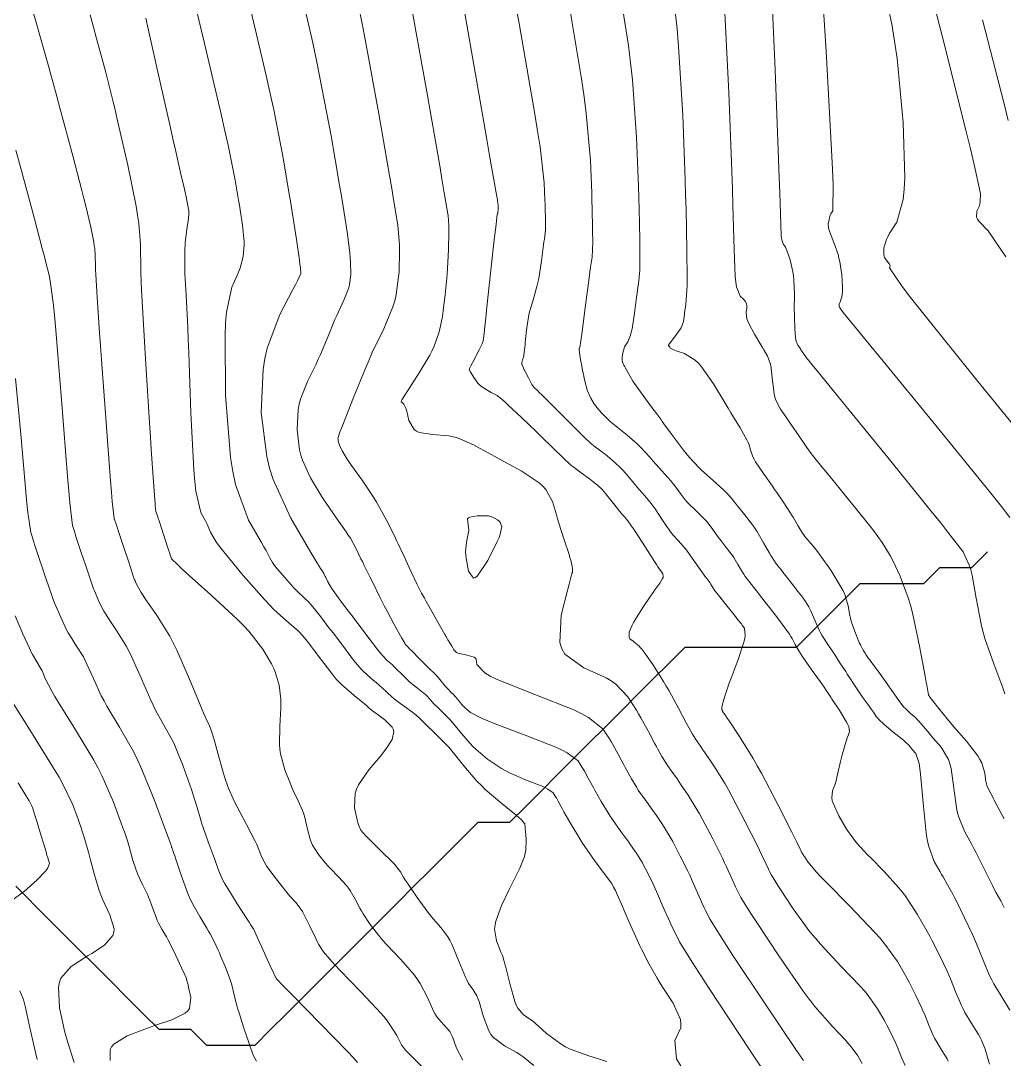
# Model space of a CAD drawing. Header units: millimetres. Extents: x 837475 to 838477, y 1189012 to 1191015.
# Drawn here: x 837930.3 to 837992, y 1189286.5 to 1189351.7 of the extents above; entities that cross this region are included whole.
import ezdxf

# ---------------------------------------------------------------- set-up
doc = ezdxf.new("R2010")
doc.units = ezdxf.units.MM
doc.header["$LTSCALE"] = 0.3
doc.layers.add('COTAS 10', color=7, linetype='Continuous', lineweight=9, true_color=0x6e3e2d)
doc.layers.add('COTAS INT', color=7, linetype='Continuous', lineweight=5, true_color=0x9fa19f)
doc.layers.add('DRENAJE', color=5, linetype='Continuous', lineweight=25)

msp = doc.modelspace()

# ---------------------------------------------------------------- linework, layer by layer
at = {"layer": 'COTAS 10'}
for points in [[(837992.365, 1189320.545), (837991.833, 1189321.228), (837991.173, 1189322.06), (837987.722, 1189326.311), (837984.22, 1189330.579), (837983.529, 1189331.422), (837982.959, 1189332.118), (837981.905, 1189333.404), (837981.702, 1189333.688), (837981.668, 1189333.751), (837981.645, 1189333.806), (837981.641, 1189333.952), (837981.703, 1189334.078), (837981.722, 1189334.122), (837981.741, 1189334.17), (837981.814, 1189334.375), (837981.859, 1189334.728), (837981.861, 1189334.869), (837981.859, 1189335.028), (837981.811, 1189335.762), (837981.686, 1189336.596), (837981.634, 1189336.82), (837981.576, 1189337.04), (837981.303, 1189337.809), (837981.056, 1189338.444), (837981.014, 1189338.58), (837980.983, 1189338.699), (837980.963, 1189338.984), (837981.009, 1189339.149), (837981.019, 1189339.192), (837981.028, 1189339.234), (837981.051, 1189339.373), (837981.091, 1189339.516), (837981.11, 1189339.559), (837981.133, 1189339.604), (837981.245, 1189339.78), (837981.262, 1189341.431), (837981.226, 1189342.406), (837981.171, 1189343.605), (837980.824, 1189349.806), (837980.442, 1189356.002)], [(837978.559, 1189283.345), (837976.047, 1189287.112), (837973.487, 1189290.985), (837972.968, 1189291.781), (837972.531, 1189292.457), (837971.637, 1189293.898), (837971.261, 1189294.634), (837971.151, 1189294.865), (837971.038, 1189295.109), (837970.607, 1189296.086), (837970.185, 1189297.054), (837970.079, 1189297.29), (837969.976, 1189297.514), (837969.641, 1189298.21), (837969.349, 1189298.766), (837969.274, 1189298.901), (837969.201, 1189299.029), (837968.957, 1189299.423), (837968.663, 1189299.847), (837968.558, 1189299.993), (837968.443, 1189300.153), (837967.945, 1189300.833), (837967.412, 1189301.586), (837967.275, 1189301.792), (837967.143, 1189301.996), (837966.708, 1189302.721), (837966.338, 1189303.382), (837966.248, 1189303.545), (837966.164, 1189303.7), (837965.902, 1189304.186), (837965.665, 1189304.613), (837965.597, 1189304.73), (837965.527, 1189304.847), (837965.262, 1189305.265), (837964.586, 1189305.764), (837964.256, 1189305.932), (837963.864, 1189306.113), (837961.934, 1189306.874), (837959.989, 1189307.607), (837959.588, 1189307.771), (837959.247, 1189307.917), (837958.509, 1189308.302), (837958.186, 1189308.575), (837958.107, 1189308.651), (837958.031, 1189308.728), (837957.793, 1189309.004), (837957.587, 1189309.261), (837957.531, 1189309.325), (837957.477, 1189309.385), (837957.285, 1189309.579), (837957.077, 1189309.789), (837957.012, 1189309.861), (837956.944, 1189309.939), (837956.67, 1189310.267), (837956.418, 1189310.572), (837956.314, 1189310.689), (837956.192, 1189310.806), (837956.006, 1189310.975), (837955.917, 1189311.061), (837955.811, 1189311.165), (837955.294, 1189311.685), (837954.784, 1189312.203), (837954.684, 1189312.306), (837954.601, 1189312.392), (837954.448, 1189312.553), (837954.415, 1189312.595), (837954.407, 1189312.606), (837954.4, 1189312.616), (837954.379, 1189312.648), (837954.267, 1189312.851), (837954.201, 1189312.969), (837954.121, 1189313.114), (837953.708, 1189313.86), (837953.27, 1189314.659), (837953.175, 1189314.838), (837953.09, 1189314.998), (837952.879, 1189315.42), (837952.689, 1189315.817), (837952.619, 1189315.961), (837952.541, 1189316.12), (837952.195, 1189316.818), (837951.82, 1189317.572), (837951.725, 1189317.767), (837951.632, 1189317.955), (837951.327, 1189318.582), (837950.968, 1189319.233), (837950.841, 1189319.436), (837950.704, 1189319.649), (837950.11, 1189320.5), (837949.45, 1189321.443), (837949.271, 1189321.715), (837949.094, 1189321.99), (837948.467, 1189323.02), (837947.962, 1189324.129), (837947.862, 1189324.454), (837947.779, 1189324.786), (837947.624, 1189326.051), (837947.698, 1189327.316), (837947.76, 1189327.649), (837947.84, 1189327.974), (837948.28, 1189329.083), (837948.818, 1189330.162), (837948.959, 1189330.468), (837949.098, 1189330.776), (837949.573, 1189331.915), (837950.002, 1189332.966), (837950.111, 1189333.22), (837950.216, 1189333.457), (837950.561, 1189334.179), (837950.821, 1189334.802), (837950.873, 1189334.977), (837950.917, 1189335.153), (837951, 1189335.798), (837950.983, 1189336.58), (837950.963, 1189336.843), (837950.936, 1189337.126), (837950.784, 1189338.315), (837950.508, 1189340.064), (837950.403, 1189340.701), (837950.285, 1189341.403), (837949.756, 1189344.488), (837949.063, 1189348.16), (837948.842, 1189349.232), (837948.608, 1189350.329), (837947.659, 1189354.488)], [(837930.808, 1189353.18), (837932.036, 1189348.805), (837932.147, 1189348.406), (837932.458, 1189347.285), (837932.743, 1189346.251), (837933.553, 1189343.239), (837934.114, 1189341.063), (837934.242, 1189340.556), (837934.357, 1189340.091), (837934.673, 1189338.753), (837934.862, 1189337.828), (837934.897, 1189337.622), (837934.924, 1189337.438), (837934.96, 1189336.956), (837934.969, 1189336.352), (837934.979, 1189336.091), (837934.994, 1189335.79), (837935.074, 1189334.367), (837935.223, 1189332.134), (837935.281, 1189331.322), (837935.345, 1189330.427), (837935.635, 1189326.497), (837935.918, 1189322.851), (837935.978, 1189322.135), (837936.03, 1189321.546), (837936.152, 1189320.478), (837936.286, 1189320.054), (837936.346, 1189319.871), (837936.415, 1189319.66), (837936.746, 1189318.66), (837937.079, 1189317.663), (837937.149, 1189317.454), (837937.209, 1189317.274), (837937.347, 1189316.863), (837937.429, 1189316.636), (837937.454, 1189316.572), (837937.48, 1189316.506), (837937.583, 1189316.261), (837937.835, 1189315.828), (837937.956, 1189315.644), (837938.099, 1189315.431), (837938.797, 1189314.429), (837939.629, 1189313.091), (837939.856, 1189312.666), (837940.081, 1189312.217), (837940.883, 1189310.4), (837941.536, 1189308.789), (837941.668, 1189308.47), (837941.778, 1189308.207), (837942.001, 1189307.715), (837942.085, 1189307.566), (837942.108, 1189307.518), (837942.131, 1189307.467), (837942.215, 1189307.261), (837942.336, 1189306.879), (837942.383, 1189306.717), (837942.436, 1189306.53), (837942.675, 1189305.655), (837942.94, 1189304.71), (837943.009, 1189304.479), (837943.077, 1189304.262), (837943.306, 1189303.592), (837943.613, 1189302.882), (837943.729, 1189302.641), (837943.859, 1189302.379), (837944.442, 1189301.272), (837944.991, 1189300.226), (837945.1, 1189300.004), (837945.19, 1189299.811), (837945.357, 1189299.356), (837945.53, 1189298.966), (837945.623, 1189298.814), (837945.735, 1189298.642), (837946.305, 1189297.862), (837946.921, 1189297.079), (837947.063, 1189296.906), (837947.193, 1189296.752), (837947.558, 1189296.353), (837947.864, 1189295.961), (837947.956, 1189295.811), (837948.052, 1189295.643), (837948.425, 1189294.89), (837948.796, 1189294.114), (837948.89, 1189293.933), (837948.98, 1189293.766), (837949.275, 1189293.285), (837949.797, 1189292.667), (837950.031, 1189292.414), (837950.302, 1189292.125), (837951.605, 1189290.786), (837952.899, 1189289.406), (837953.165, 1189289.091), (837953.391, 1189288.805), (837953.876, 1189288.016), (837954.182, 1189287.429), (837954.295, 1189287.27), (837954.42, 1189287.113), (837954.977, 1189286.559), (837955.514, 1189286.022)], [(837964.662, 1189352.962), (837965.474, 1189348.075), (837965.637, 1189346.942), (837965.773, 1189345.906), (837966.039, 1189342.962), (837966.115, 1189340.887), (837966.131, 1189340.399), (837966.144, 1189339.948), (837966.174, 1189338.634), (837966.178, 1189337.715), (837966.175, 1189337.515), (837966.17, 1189337.337), (837966.137, 1189336.888), (837966.049, 1189336.245), (837966.009, 1189335.945), (837965.962, 1189335.591), (837965.736, 1189333.874), (837965.516, 1189332.21), (837965.472, 1189331.89), (837965.435, 1189331.631), (837965.366, 1189331.206), (837965.348, 1189331.174), (837965.343, 1189331.163), (837965.339, 1189331.152), (837965.327, 1189331.102), (837965.354, 1189330.866), (837965.374, 1189330.737), (837965.401, 1189330.581), (837965.544, 1189329.785), (837965.732, 1189328.922), (837965.786, 1189328.723), (837965.842, 1189328.541), (837966.052, 1189328.03), (837966.292, 1189327.642), (837966.366, 1189327.539), (837966.444, 1189327.437), (837966.755, 1189327.081), (837967.038, 1189326.793), (837967.099, 1189326.733), (837967.152, 1189326.682), (837967.281, 1189326.569), (837967.49, 1189326.401), (837967.594, 1189326.315), (837967.718, 1189326.212), (837968.333, 1189325.698), (837968.966, 1189325.153), (837969.101, 1189325.031), (837969.219, 1189324.921), (837969.5, 1189324.628), (837969.758, 1189324.322), (837969.862, 1189324.204), (837969.98, 1189324.072), (837970.519, 1189323.474), (837971.078, 1189322.838), (837971.208, 1189322.68), (837971.326, 1189322.532), (837971.663, 1189322.064), (837971.975, 1189321.645), (837972.078, 1189321.527), (837972.188, 1189321.408), (837972.647, 1189320.97), (837973.12, 1189320.517), (837973.239, 1189320.388), (837973.353, 1189320.259), (837973.723, 1189319.779), (837974.057, 1189319.311), (837974.148, 1189319.188), (837974.239, 1189319.069), (837974.563, 1189318.663), (837974.87, 1189318.262), (837974.95, 1189318.146), (837975.028, 1189318.027), (837975.291, 1189317.58), (837975.573, 1189317.107), (837975.662, 1189316.973), (837975.756, 1189316.838), (837976.136, 1189316.336), (837976.523, 1189315.853), (837976.621, 1189315.729), (837976.716, 1189315.609), (837977.025, 1189315.214), (837977.358, 1189314.781), (837977.468, 1189314.638), (837977.585, 1189314.484), (837978.07, 1189313.845), (837978.521, 1189313.22), (837978.617, 1189313.077), (837978.7, 1189312.945), (837978.896, 1189312.575), (837979.118, 1189312.162), (837979.218, 1189312.003), (837979.335, 1189311.825), (837979.895, 1189311.024), (837980.45, 1189310.252), (837980.563, 1189310.092), (837980.66, 1189309.957), (837980.861, 1189309.663), (837981.041, 1189309.387), (837981.123, 1189309.262), (837981.219, 1189309.115), (837981.682, 1189308.413), (837982.114, 1189307.702), (837982.19, 1189307.551), (837982.247, 1189307.42), (837982.297, 1189307.111), (837982.203, 1189306.855), (837982.17, 1189306.757), (837982.134, 1189306.647), (837981.976, 1189306.152), (837981.809, 1189305.567), (837981.766, 1189305.4), (837981.726, 1189305.231), (837981.591, 1189304.606), (837981.46, 1189304.028), (837981.421, 1189303.89), (837981.38, 1189303.761), (837981.223, 1189303.375), (837981.184, 1189302.939), (837981.219, 1189302.779), (837981.273, 1189302.603), (837981.63, 1189301.823), (837982.094, 1189301.021), (837982.215, 1189300.83), (837982.333, 1189300.653), (837982.734, 1189300.124), (837983.231, 1189299.58), (837983.41, 1189299.393), (837983.606, 1189299.19), (837984.464, 1189298.324), (837985.376, 1189297.324), (837985.607, 1189297.036), (837985.828, 1189296.743), (837986.549, 1189295.645), (837987.169, 1189294.551), (837987.328, 1189294.261), (837987.48, 1189293.976), (837987.982, 1189292.994), (837988.416, 1189292.069), (837988.526, 1189291.821), (837988.632, 1189291.575), (837988.977, 1189290.715), (837989.324, 1189289.904), (837989.43, 1189289.689), (837989.541, 1189289.479), (837989.981, 1189288.753), (837990.394, 1189288.084), (837990.488, 1189287.909), (837990.574, 1189287.739), (837990.813, 1189287.16), (837991.073, 1189286.223)], [(837929.818, 1189296.581), (837930.357, 1189296.964), (837930.516, 1189297.09), (837930.679, 1189297.225), (837931.305, 1189297.788), (837931.821, 1189298.324), (837931.915, 1189298.441), (837931.988, 1189298.546), (837932.078, 1189298.814), (837931.975, 1189299.181), (837931.926, 1189299.348), (837931.869, 1189299.544), (837931.59, 1189300.488), (837931.297, 1189301.457), (837931.231, 1189301.668), (837931.172, 1189301.855), (837931.013, 1189302.326), (837930.805, 1189302.755), (837930.715, 1189302.916), (837930.611, 1189303.095), (837930.118, 1189303.892)], [(837931.321, 1189286.528), (837931.228, 1189286.867), (837931.138, 1189287.22), (837930.833, 1189288.613), (837930.564, 1189289.856), (837930.496, 1189290.115), (837930.432, 1189290.336), (837930.223, 1189290.829)]]:
    msp.add_lwpolyline(points, dxfattribs=at)
at = {"layer": 'COTAS INT'}
for points in [[(837960.608, 1189356.884), (837961.566, 1189351.541), (837962.53, 1189345.977), (837962.718, 1189344.812), (837962.872, 1189343.809), (837963.143, 1189341.541), (837963.182, 1189340.462), (837963.19, 1189340.208), (837963.197, 1189339.973), (837963.213, 1189339.289), (837963.215, 1189338.811), (837963.213, 1189338.707), (837963.211, 1189338.614), (837963.194, 1189338.381), (837963.144, 1189338.02), (837963.121, 1189337.848), (837963.094, 1189337.644), (837962.963, 1189336.645), (837962.79, 1189335.548), (837962.737, 1189335.283), (837962.681, 1189335.034), (837962.459, 1189334.274), (837962.249, 1189333.573), (837962.2, 1189333.362), (837962.156, 1189333.144), (837962.03, 1189332.294), (837961.948, 1189331.534), (837961.932, 1189331.373), (837961.917, 1189331.232), (837961.887, 1189330.901), (837961.863, 1189330.712), (837961.852, 1189330.661), (837961.84, 1189330.61), (837961.78, 1189330.432), (837961.738, 1189330.261), (837961.736, 1189330.215), (837961.739, 1189330.169), (837961.785, 1189330.011), (837961.886, 1189329.808), (837961.923, 1189329.735), (837961.964, 1189329.654), (837962.146, 1189329.3), (837962.327, 1189328.963), (837962.368, 1189328.893), (837962.405, 1189328.833), (837962.503, 1189328.699), (837962.727, 1189328.481), (837962.843, 1189328.367), (837962.982, 1189328.231), (837963.679, 1189327.546), (837964.452, 1189326.782), (837964.639, 1189326.596), (837964.814, 1189326.42), (837965.349, 1189325.875), (837965.784, 1189325.445), (837965.896, 1189325.343), (837966.005, 1189325.247), (837966.365, 1189324.96), (837966.73, 1189324.687), (837966.841, 1189324.6), (837966.956, 1189324.509), (837967.407, 1189324.138), (837967.865, 1189323.722), (837967.985, 1189323.603), (837968.101, 1189323.481), (837968.494, 1189323.025), (837968.866, 1189322.568), (837968.97, 1189322.445), (837969.073, 1189322.323), (837969.449, 1189321.899), (837969.85, 1189321.415), (837969.969, 1189321.255), (837970.093, 1189321.085), (837970.568, 1189320.378), (837971.021, 1189319.707), (837971.13, 1189319.559), (837971.231, 1189319.428), (837971.54, 1189319.09), (837971.858, 1189318.75), (837971.966, 1189318.617), (837972.082, 1189318.467), (837972.572, 1189317.784), (837973.034, 1189317.12), (837973.132, 1189316.982), (837973.217, 1189316.863), (837973.416, 1189316.597), (837973.526, 1189316.454), (837973.582, 1189316.37), (837973.676, 1189316.21), (837973.874, 1189315.921), (837973.967, 1189315.797), (837974.077, 1189315.654), (837974.611, 1189314.979), (837975.132, 1189314.332), (837975.233, 1189314.206), (837975.316, 1189314.104), (837975.458, 1189313.927), (837975.509, 1189313.86), (837975.534, 1189313.826), (837975.564, 1189313.787), (837975.711, 1189313.592), (837975.758, 1189313.145), (837975.724, 1189312.947), (837975.67, 1189312.718), (837975.304, 1189311.62), (837974.87, 1189310.464), (837974.772, 1189310.197), (837974.684, 1189309.953), (837974.448, 1189309.264), (837974.317, 1189308.815), (837974.296, 1189308.722), (837974.281, 1189308.643), (837974.283, 1189308.471), (837974.319, 1189308.403), (837974.326, 1189308.389), (837974.332, 1189308.378), (837974.343, 1189308.358), (837974.346, 1189308.352), (837974.347, 1189308.351), (837974.348, 1189308.349), (837974.352, 1189308.344), (837974.513, 1189308.103), (837974.613, 1189307.954), (837974.737, 1189307.768), (837975.385, 1189306.798), (837976.244, 1189305.41), (837976.501, 1189304.961), (837976.767, 1189304.483), (837977.795, 1189302.524), (837978.673, 1189300.784), (837978.843, 1189300.444), (837978.983, 1189300.166), (837979.224, 1189299.677), (837979.26, 1189299.596), (837979.269, 1189299.576), (837979.278, 1189299.557), (837979.309, 1189299.496), (837979.383, 1189299.377), (837979.419, 1189299.321), (837979.462, 1189299.256), (837979.674, 1189298.936), (837980.234, 1189298.274), (837980.496, 1189297.993), (837980.806, 1189297.669), (837982.312, 1189296.145), (837983.873, 1189294.517), (837984.217, 1189294.128), (837984.522, 1189293.765), (837985.306, 1189292.676), (837985.809, 1189291.79), (837985.937, 1189291.555), (837986.061, 1189291.324), (837986.467, 1189290.529), (837986.819, 1189289.779), (837986.908, 1189289.578), (837986.994, 1189289.379), (837987.274, 1189288.682), (837987.555, 1189288.025), (837987.641, 1189287.851), (837987.731, 1189287.68), (837988.087, 1189287.092), (837988.421, 1189286.55), (837988.498, 1189286.408)], [(837992.106, 1189336.902), (837990.993, 1189338.523), (837990.424, 1189339.131), (837990.334, 1189339.272), (837990.273, 1189339.401), (837990.293, 1189339.769), (837990.455, 1189340.111), (837990.484, 1189340.224), (837990.504, 1189340.344), (837990.519, 1189340.845), (837990.128, 1189342.703), (837989.894, 1189343.679), (837989.605, 1189344.856), (837988.106, 1189350.774), (837986.587, 1189356.717)], [(837940.617, 1189355.275), (837941.722, 1189350.647), (837942.852, 1189345.846), (837943.088, 1189344.814), (837943.291, 1189343.911), (837943.743, 1189341.722), (837943.957, 1189340.466), (837944.009, 1189340.151), (837944.057, 1189339.851), (837944.207, 1189338.884), (837944.29, 1189338.054), (837944.297, 1189337.839), (837944.297, 1189337.631), (837944.239, 1189336.937), (837944.066, 1189336.244), (837943.994, 1189336.038), (837943.912, 1189335.825), (837943.525, 1189335.002), (837943.188, 1189333.435), (837943.136, 1189332.754), (837943.103, 1189331.965), (837943.132, 1189328.22), (837943.444, 1189324.312), (837943.588, 1189323.42), (837943.758, 1189322.611), (837944.583, 1189320.375), (837945.388, 1189318.978), (837945.547, 1189318.697), (837945.676, 1189318.463), (837945.911, 1189317.998), (837946.082, 1189317.714), (837946.172, 1189317.592), (837946.281, 1189317.452), (837946.828, 1189316.794), (837947.421, 1189316.124), (837947.558, 1189315.977), (837947.684, 1189315.847), (837948.041, 1189315.516), (837948.376, 1189315.195), (837948.488, 1189315.071), (837948.608, 1189314.932), (837949.11, 1189314.302), (837949.627, 1189313.623), (837949.757, 1189313.452), (837949.881, 1189313.29), (837950.281, 1189312.767), (837950.638, 1189312.298), (837950.735, 1189312.171), (837950.831, 1189312.043), (837951.171, 1189311.59), (837951.542, 1189311.143), (837951.658, 1189311.021), (837951.779, 1189310.898), (837952.262, 1189310.46), (837952.73, 1189310.059), (837952.842, 1189309.96), (837952.946, 1189309.865), (837953.257, 1189309.568), (837953.587, 1189309.271), (837953.703, 1189309.177), (837953.83, 1189309.077), (837954.377, 1189308.675), (837954.892, 1189308.301), (837954.998, 1189308.22), (837955.089, 1189308.148), (837955.284, 1189307.971), (837955.49, 1189307.756), (837955.587, 1189307.662), (837955.702, 1189307.552), (837956.26, 1189307.03), (837956.948, 1189306.334), (837957.145, 1189306.116), (837957.344, 1189305.886), (837958.087, 1189304.962), (837958.915, 1189303.99), (837959.169, 1189303.73), (837959.433, 1189303.474), (837960.476, 1189302.581), (837961.372, 1189301.859), (837961.545, 1189301.711), (837961.684, 1189301.585), (837961.912, 1189301.316), (837961.935, 1189301.089), (837961.944, 1189300.99), (837961.955, 1189300.875), (837962.007, 1189300.329), (837961.981, 1189299.657), (837961.943, 1189299.462), (837961.892, 1189299.265), (837961.596, 1189298.521), (837961.188, 1189297.698), (837961.066, 1189297.45), (837960.94, 1189297.193), (837960.456, 1189296.194), (837960.096, 1189295.211), (837960.05, 1189294.964), (837960.026, 1189294.729), (837960.132, 1189293.973), (837960.346, 1189293.417), (837960.391, 1189293.307), (837960.429, 1189293.218), (837960.513, 1189293.055), (837960.608, 1189292.761), (837960.654, 1189292.589), (837960.707, 1189292.376), (837960.97, 1189291.279), (837961.291, 1189290.157), (837961.382, 1189289.929), (837961.473, 1189289.736), (837961.808, 1189289.338), (837962.241, 1189289.056), (837962.394, 1189288.936), (837962.562, 1189288.799), (837963.286, 1189288.153), (837964.191, 1189287.472), (837964.473, 1189287.312), (837964.767, 1189287.165), (837965.942, 1189286.739), (837967.076, 1189286.395)], [(837995.074, 1189323.289), (837990.289, 1189329.165), (837986.79, 1189333.511), (837986.129, 1189334.353), (837985.603, 1189335.039), (837984.817, 1189336.207), (837984.845, 1189336.361), (837984.831, 1189336.405), (837984.809, 1189336.451), (837984.655, 1189336.625), (837984.494, 1189336.862), (837984.469, 1189336.948), (837984.451, 1189337.043), (837984.456, 1189337.458), (837984.615, 1189337.993), (837984.694, 1189338.163), (837984.789, 1189338.342), (837985.26, 1189339.071), (837985.671, 1189340.51), (837985.727, 1189341.139), (837985.76, 1189341.867), (837985.671, 1189345.325), (837985.285, 1189349.352), (837985.13, 1189350.438), (837984.954, 1189351.512), (837984.142, 1189355.286)], [(837985.785, 1189286.146), (837985.57, 1189286.649), (837985.356, 1189287.182), (837985.291, 1189287.335), (837985.222, 1189287.489), (837984.953, 1189288.063), (837984.641, 1189288.672), (837984.547, 1189288.849), (837984.449, 1189289.029), (837984.064, 1189289.708), (837983.463, 1189290.541), (837983.229, 1189290.819), (837982.966, 1189291.117), (837981.771, 1189292.364), (837980.466, 1189293.758), (837980.134, 1189294.149), (837979.815, 1189294.542), (837978.767, 1189295.98), (837977.969, 1189297.188), (837977.807, 1189297.436), (837977.67, 1189297.647), (837977.391, 1189298.097), (837977.274, 1189298.326), (837977.24, 1189298.398), (837977.205, 1189298.474), (837977.07, 1189298.779), (837976.783, 1189299.388), (837976.652, 1189299.656), (837976.498, 1189299.966), (837975.756, 1189301.446), (837974.912, 1189303.054), (837974.694, 1189303.446), (837974.483, 1189303.815), (837973.778, 1189304.954), (837973.218, 1189305.788), (837973.099, 1189305.964), (837972.995, 1189306.116), (837972.75, 1189306.466), (837972.614, 1189306.658), (837972.579, 1189306.711), (837972.545, 1189306.763), (837972.434, 1189306.949), (837972.238, 1189307.309), (837972.152, 1189307.472), (837972.05, 1189307.661), (837971.568, 1189308.572), (837970.97, 1189309.653), (837970.796, 1189309.95), (837970.619, 1189310.245), (837969.95, 1189311.302), (837969.34, 1189312.165), (837969.2, 1189312.339), (837969.072, 1189312.483), (837968.717, 1189312.769), (837968.513, 1189312.915), (837968.482, 1189312.973), (837968.461, 1189313.037), (837968.475, 1189313.332), (837968.658, 1189313.778), (837968.743, 1189313.939), (837968.844, 1189314.116), (837969.333, 1189314.889), (837969.852, 1189315.658), (837969.972, 1189315.833), (837970.082, 1189315.991), (837970.391, 1189316.423), (837970.567, 1189316.71), (837970.593, 1189316.777), (837970.608, 1189316.838), (837970.578, 1189317.013), (837970.498, 1189317.128), (837970.481, 1189317.151), (837970.466, 1189317.171), (837970.433, 1189317.211), (837970.275, 1189317.448), (837970.181, 1189317.591), (837970.066, 1189317.769), (837969.473, 1189318.692), (837968.859, 1189319.638), (837968.731, 1189319.83), (837968.622, 1189319.992), (837968.379, 1189320.324), (837968.167, 1189320.575), (837968.078, 1189320.685), (837967.974, 1189320.813), (837967.487, 1189321.423), (837966.983, 1189322.042), (837966.869, 1189322.175), (837966.765, 1189322.292), (837966.481, 1189322.578), (837966.193, 1189322.805), (837966.087, 1189322.885), (837965.97, 1189322.973), (837965.45, 1189323.351), (837964.927, 1189323.74), (837964.807, 1189323.834), (837964.699, 1189323.923), (837964.4, 1189324.195), (837964.135, 1189324.465), (837964.048, 1189324.552), (837963.956, 1189324.645), (837963.573, 1189325.023), (837963.033, 1189325.548), (837962.842, 1189325.733), (837962.632, 1189325.935), (837961.72, 1189326.807), (837960.856, 1189327.618), (837960.676, 1189327.781), (837960.522, 1189327.918), (837960.178, 1189328.189), (837959.965, 1189328.307), (837959.893, 1189328.346), (837959.815, 1189328.389), (837959.486, 1189328.568), (837959.144, 1189328.804), (837959.059, 1189328.883), (837958.977, 1189328.967), (837958.711, 1189329.321), (837958.521, 1189329.637), (837958.486, 1189329.699), (837958.459, 1189329.748), (837958.424, 1189329.833), (837958.438, 1189329.849), (837958.442, 1189329.856), (837958.445, 1189329.863), (837958.457, 1189329.897), (837958.49, 1189329.977), (837958.507, 1189330.013), (837958.527, 1189330.055), (837958.631, 1189330.257), (837958.773, 1189330.528), (837958.818, 1189330.614), (837958.866, 1189330.704), (837959.06, 1189331.07), (837959.233, 1189331.44), (837959.268, 1189331.534), (837959.297, 1189331.624), (837959.353, 1189331.917), (837959.428, 1189332.687), (837959.469, 1189333.078), (837959.519, 1189333.545), (837959.773, 1189335.873), (837960.026, 1189338.159), (837960.076, 1189338.599), (837960.117, 1189338.956), (837960.193, 1189339.551), (837960.21, 1189339.611), (837960.214, 1189339.63), (837960.219, 1189339.651), (837960.232, 1189339.737), (837960.242, 1189339.815), (837960.245, 1189339.831), (837960.246, 1189339.845), (837960.25, 1189339.873), (837960.252, 1189339.891), (837960.252, 1189339.944), (837960.25, 1189339.998), (837960.25, 1189340.016), (837960.249, 1189340.036), (837960.246, 1189340.121), (837960.225, 1189340.3), (837960.212, 1189340.38), (837960.198, 1189340.472), (837960.121, 1189340.915), (837959.836, 1189342.542), (837959.69, 1189343.381), (837959.514, 1189344.389), (837958.638, 1189349.432), (837957.73, 1189354.581)], [(837992.366, 1189289.618), (837991.874, 1189290.414), (837991.352, 1189291.277), (837991.22, 1189291.528), (837991.093, 1189291.784), (837990.681, 1189292.749), (837990.27, 1189293.771), (837990.144, 1189294.063), (837990.013, 1189294.359), (837989.496, 1189295.46), (837989.002, 1189296.454), (837988.885, 1189296.682), (837988.776, 1189296.89), (837988.457, 1189297.473), (837988.166, 1189297.974), (837988.075, 1189298.131), (837987.981, 1189298.295), (837987.603, 1189298.951), (837987.25, 1189299.945), (837987.171, 1189300.322), (837987.1, 1189300.743), (837986.911, 1189302.63), (837986.758, 1189304.428), (837986.71, 1189304.793), (837986.66, 1189305.099), (837986.458, 1189305.726), (837986.259, 1189305.956), (837986.21, 1189306.014), (837986.164, 1189306.069), (837986.022, 1189306.243), (837985.793, 1189306.468), (837985.693, 1189306.555), (837985.576, 1189306.653), (837985.023, 1189307.096), (837984.462, 1189307.555), (837984.341, 1189307.663), (837984.235, 1189307.763), (837983.978, 1189308.054), (837983.794, 1189308.32), (837983.735, 1189308.404), (837983.672, 1189308.492), (837983.416, 1189308.846), (837983.122, 1189309.258), (837983.036, 1189309.382), (837982.947, 1189309.512), (837982.608, 1189310.017), (837982.253, 1189310.559), (837982.155, 1189310.712), (837982.056, 1189310.865), (837981.697, 1189311.427), (837981.348, 1189311.966), (837981.256, 1189312.105), (837981.165, 1189312.24), (837980.851, 1189312.688), (837980.556, 1189313.157), (837980.477, 1189313.304), (837980.398, 1189313.46), (837980.125, 1189314.085), (837979.874, 1189314.678), (837979.809, 1189314.813), (837979.746, 1189314.936), (837979.539, 1189315.273), (837979.277, 1189315.617), (837979.18, 1189315.743), (837979.072, 1189315.883), (837978.592, 1189316.502), (837978.115, 1189317.115), (837978.009, 1189317.251), (837977.913, 1189317.373), (837977.661, 1189317.692), (837977.435, 1189318.021), (837977.357, 1189318.149), (837977.272, 1189318.294), (837976.906, 1189318.949), (837976.473, 1189319.685), (837976.345, 1189319.88), (837976.213, 1189320.071), (837975.709, 1189320.729), (837975.26, 1189321.275), (837975.164, 1189321.395), (837975.079, 1189321.501), (837974.874, 1189321.773), (837974.625, 1189322.05), (837974.513, 1189322.16), (837974.382, 1189322.284), (837973.754, 1189322.849), (837973.145, 1189323.388), (837973.026, 1189323.495), (837972.929, 1189323.584), (837972.758, 1189323.751), (837972.663, 1189323.866), (837972.614, 1189323.922), (837972.556, 1189323.988), (837972.262, 1189324.313), (837971.869, 1189324.776), (837971.747, 1189324.929), (837971.621, 1189325.093), (837971.119, 1189325.775), (837970.651, 1189326.426), (837970.545, 1189326.571), (837970.451, 1189326.701), (837970.198, 1189327.039), (837969.954, 1189327.36), (837969.866, 1189327.478), (837969.769, 1189327.609), (837969.341, 1189328.188), (837968.903, 1189328.805), (837968.8, 1189328.959), (837968.703, 1189329.107), (837968.419, 1189329.583), (837968.219, 1189329.954), (837968.177, 1189330.036), (837968.14, 1189330.109), (837968.053, 1189330.297), (837968.024, 1189330.464), (837968.023, 1189330.523), (837968.026, 1189330.588), (837968.064, 1189330.869), (837968.149, 1189331.17), (837968.181, 1189331.248), (837968.216, 1189331.324), (837968.376, 1189331.575), (837968.553, 1189331.991), (837968.6, 1189332.17), (837968.646, 1189332.377), (837968.804, 1189333.355), (837968.938, 1189334.372), (837968.97, 1189334.604), (837968.998, 1189334.815), (837969.081, 1189335.396), (837969.129, 1189336.06), (837969.136, 1189336.323), (837969.141, 1189336.62), (837969.136, 1189337.979), (837969.091, 1189339.924), (837969.071, 1189340.59), (837969.048, 1189341.312), (837968.936, 1189344.382), (837968.673, 1189348.003), (837968.555, 1189349.073), (837968.418, 1189350.172), (837967.757, 1189354.382)], [(837977.375, 1189354.295), (837977.625, 1189348.643), (837977.84, 1189343.035), (837977.882, 1189341.892), (837977.917, 1189340.927), (837977.978, 1189338.925), (837978.01, 1189338.228), (837978.026, 1189338.087), (837978.044, 1189337.969), (837978.137, 1189337.726), (837978.271, 1189337.513), (837978.316, 1189337.412), (837978.364, 1189337.294), (837978.568, 1189336.716), (837978.746, 1189335.958), (837978.779, 1189335.726), (837978.805, 1189335.483), (837978.838, 1189334.528), (837978.834, 1189333.58), (837978.836, 1189333.343), (837978.84, 1189333.117), (837978.864, 1189332.393), (837978.912, 1189331.837), (837978.931, 1189331.718), (837978.953, 1189331.613), (837979.049, 1189331.358), (837979.173, 1189331.181), (837979.212, 1189331.125), (837979.252, 1189331.066), (837979.413, 1189330.83), (837979.648, 1189330.508), (837979.736, 1189330.394), (837979.833, 1189330.27), (837980.263, 1189329.737), (837981.272, 1189328.502), (837981.734, 1189327.936), (837982.275, 1189327.273), (837984.889, 1189324.069), (837987.489, 1189320.861), (837988.022, 1189320.196), (837988.474, 1189319.627), (837989.431, 1189318.377), (837989.816, 1189317.556), (837989.909, 1189317.257), (837989.994, 1189316.928), (837990.252, 1189315.481), (837990.553, 1189313.845), (837990.666, 1189313.397), (837990.792, 1189312.951), (837991.354, 1189311.356), (837991.924, 1189309.857), (837992.055, 1189309.472)], [(837944.562, 1189353.105), (837945.683, 1189348.286), (837945.933, 1189347.158), (837946.157, 1189346.118), (837946.75, 1189343.105), (837947.135, 1189340.841), (837947.228, 1189340.273), (837947.316, 1189339.731), (837947.586, 1189337.987), (837947.77, 1189336.701), (837947.804, 1189336.448), (837947.83, 1189336.239), (837947.864, 1189335.854), (837947.653, 1189335.401), (837947.526, 1189335.149), (837947.368, 1189334.841), (837946.55, 1189333.273), (837945.754, 1189331.16), (837945.61, 1189330.509), (837945.5, 1189329.829), (837945.378, 1189327.135), (837945.719, 1189324.365), (837945.9, 1189323.636), (837946.119, 1189322.925), (837947.225, 1189320.497), (837948.334, 1189318.602), (837948.555, 1189318.228), (837948.739, 1189317.918), (837949.093, 1189317.342), (837949.192, 1189317.2), (837949.215, 1189317.164), (837949.236, 1189317.131), (837949.296, 1189317.022), (837949.364, 1189316.883), (837949.39, 1189316.83), (837949.42, 1189316.771), (837949.553, 1189316.504), (837949.789, 1189316.107), (837949.884, 1189315.966), (837949.992, 1189315.812), (837950.486, 1189315.141), (837950.974, 1189314.499), (837951.078, 1189314.363), (837951.168, 1189314.245), (837951.38, 1189313.968), (837951.589, 1189313.69), (837951.678, 1189313.572), (837951.78, 1189313.436), (837952.259, 1189312.793), (837952.764, 1189312.14), (837952.883, 1189311.997), (837952.992, 1189311.87), (837953.309, 1189311.549), (837953.607, 1189311.283), (837953.705, 1189311.191), (837953.809, 1189311.091), (837954.238, 1189310.665), (837954.685, 1189310.232), (837954.801, 1189310.128), (837954.912, 1189310.032), (837955.285, 1189309.74), (837955.603, 1189309.495), (837955.68, 1189309.427), (837955.753, 1189309.36), (837955.977, 1189309.119), (837956.217, 1189308.847), (837956.3, 1189308.762), (837956.389, 1189308.671), (837956.772, 1189308.304), (837957.212, 1189307.86), (837957.338, 1189307.72), (837957.466, 1189307.573), (837957.94, 1189306.983), (837958.487, 1189306.348), (837958.661, 1189306.173), (837958.844, 1189305.998), (837959.585, 1189305.369), (837960.455, 1189304.784), (837960.719, 1189304.637), (837960.993, 1189304.496), (837962.07, 1189304.04), (837963.015, 1189303.667), (837963.207, 1189303.579), (837963.368, 1189303.496), (837963.7, 1189303.252), (837963.829, 1189303.047), (837963.864, 1189302.99), (837963.897, 1189302.933), (837964.013, 1189302.724), (837964.201, 1189302.379), (837964.281, 1189302.236), (837964.372, 1189302.073), (837964.799, 1189301.312), (837965.343, 1189300.406), (837965.507, 1189300.152), (837965.677, 1189299.895), (837966.343, 1189298.955), (837966.926, 1189298.165), (837967.044, 1189298.003), (837967.144, 1189297.866), (837967.35, 1189297.579), (837967.44, 1189297.433), (837967.467, 1189297.386), (837967.495, 1189297.336), (837967.603, 1189297.131), (837967.802, 1189296.697), (837967.887, 1189296.502), (837967.986, 1189296.275), (837968.452, 1189295.188), (837968.983, 1189293.987), (837969.122, 1189293.688), (837969.257, 1189293.403), (837969.719, 1189292.498), (837970.217, 1189291.631), (837970.375, 1189291.37), (837970.542, 1189291.101), (837971.219, 1189290.054), (837971.684, 1189289.022), (837971.718, 1189288.762), (837971.711, 1189288.513), (837971.342, 1189287.708), (837971.446, 1189286.552), (837971.737, 1189286.082)], [(837934.64, 1189352.087), (837934.852, 1189351.322), (837935.047, 1189350.615), (837935.6, 1189348.56), (837936.08, 1189346.639), (837936.228, 1189346.017), (837936.383, 1189345.358), (837936.998, 1189342.653), (837937.52, 1189340.09), (837937.617, 1189339.52), (837937.692, 1189339.011), (837937.791, 1189337.674), (837937.816, 1189336.001), (837937.846, 1189335.279), (837937.885, 1189334.446), (837938.109, 1189330.503), (837938.36, 1189326.475), (837938.417, 1189325.588), (837938.468, 1189324.799), (837938.607, 1189322.776), (837938.694, 1189321.653), (837938.713, 1189321.432), (837938.729, 1189321.251), (837938.767, 1189320.922), (837938.856, 1189320.647), (837938.905, 1189320.499), (837938.964, 1189320.32), (837939.265, 1189319.417), (837939.563, 1189318.517), (837939.621, 1189318.341), (837939.668, 1189318.196), (837939.749, 1189317.937), (837940.133, 1189317.561), (837940.371, 1189317.343), (837940.667, 1189317.075), (837942.211, 1189315.695), (837943.879, 1189314.135), (837944.253, 1189313.754), (837944.588, 1189313.395), (837945.479, 1189312.282), (837946.026, 1189311.344), (837946.144, 1189311.096), (837946.248, 1189310.852), (837946.501, 1189310.014), (837946.605, 1189309.13), (837946.615, 1189308.858), (837946.616, 1189308.574), (837946.551, 1189307.45), (837946.525, 1189306.297), (837946.551, 1189305.994), (837946.591, 1189305.699), (837946.856, 1189304.695), (837947.204, 1189303.815), (837947.297, 1189303.599), (837947.388, 1189303.395), (837947.703, 1189302.757), (837947.974, 1189302.157), (837948.036, 1189301.977), (837948.094, 1189301.79), (837948.257, 1189301.066), (837948.445, 1189300.344), (837948.517, 1189300.159), (837948.598, 1189299.979), (837948.966, 1189299.385), (837949.419, 1189298.833), (837949.554, 1189298.68), (837949.694, 1189298.528), (837950.233, 1189297.977), (837950.737, 1189297.43), (837950.854, 1189297.279), (837950.961, 1189297.129), (837951.268, 1189296.59), (837951.562, 1189296.019), (837951.661, 1189295.848), (837951.768, 1189295.672), (837952.22, 1189294.99), (837952.818, 1189294.218), (837953.017, 1189293.984), (837953.232, 1189293.741), (837954.128, 1189292.795), (837954.992, 1189291.811), (837955.186, 1189291.546), (837955.361, 1189291.283), (837955.828, 1189290.358), (837956.187, 1189289.556), (837956.293, 1189289.371), (837956.403, 1189289.202), (837956.822, 1189288.725), (837957.212, 1189288.268), (837957.302, 1189288.113), (837957.385, 1189287.944), (837957.621, 1189287.23), (837958.022, 1189286.467)], [(837951.534, 1189352.371), (837951.751, 1189351.307), (837951.969, 1189350.202), (837952.763, 1189345.871), (837953.43, 1189342.004), (837953.568, 1189341.191), (837953.687, 1189340.49), (837953.946, 1189338.893), (837954.038, 1189337.914), (837954.05, 1189337.604), (837954.057, 1189337.277), (837954.036, 1189335.952), (837953.852, 1189334.531), (837953.757, 1189334.143), (837953.642, 1189333.757), (837953.067, 1189332.383), (837952.348, 1189330.897), (837952.143, 1189330.44), (837951.935, 1189329.963), (837951.161, 1189328.078), (837950.529, 1189326.456), (837950.41, 1189326.146), (837950.316, 1189325.895), (837950.179, 1189325.49), (837950.197, 1189325.461), (837950.2, 1189325.447), (837950.202, 1189325.431), (837950.202, 1189325.355), (837950.237, 1189325.204), (837950.261, 1189325.141), (837950.291, 1189325.069), (837950.452, 1189324.734), (837950.765, 1189324.209), (837950.892, 1189324.017), (837951.036, 1189323.805), (837951.701, 1189322.873), (837952.428, 1189321.808), (837952.611, 1189321.512), (837952.787, 1189321.216), (837953.357, 1189320.143), (837953.793, 1189319.242), (837953.884, 1189319.054), (837953.962, 1189318.893), (837954.137, 1189318.535), (837954.294, 1189318.209), (837954.36, 1189318.068), (837954.436, 1189317.905), (837954.794, 1189317.134), (837955.148, 1189316.373), (837955.222, 1189316.217), (837955.285, 1189316.084), (837955.426, 1189315.8), (837955.613, 1189315.468), (837955.705, 1189315.305), (837955.814, 1189315.111), (837956.356, 1189314.153), (837956.896, 1189313.205), (837957.004, 1189313.018), (837957.095, 1189312.862), (837957.276, 1189312.571), (837957.344, 1189312.471), (837957.364, 1189312.436), (837957.384, 1189312.397), (837957.459, 1189312.232), (837957.635, 1189312.069), (837957.718, 1189312.031), (837957.816, 1189311.998), (837958.296, 1189311.905), (837958.741, 1189311.772), (837958.817, 1189311.712), (837958.874, 1189311.642), (837958.908, 1189311.309), (837959.405, 1189310.78), (837959.753, 1189310.587), (837960.193, 1189310.375), (837962.54, 1189309.439), (837964.987, 1189308.458), (837965.49, 1189308.217), (837965.917, 1189307.99), (837966.825, 1189307.277), (837967.224, 1189306.646), (837967.33, 1189306.47), (837967.433, 1189306.293), (837967.79, 1189305.648), (837968.126, 1189305.02), (837968.216, 1189304.854), (837968.305, 1189304.691), (837968.617, 1189304.13), (837968.944, 1189303.585), (837969.043, 1189303.431), (837969.146, 1189303.277), (837969.546, 1189302.71), (837969.961, 1189302.14), (837970.072, 1189301.983), (837970.181, 1189301.827), (837970.564, 1189301.267), (837970.962, 1189300.624), (837971.081, 1189300.416), (837971.204, 1189300.195), (837971.679, 1189299.288), (837972.15, 1189298.331), (837972.27, 1189298.079), (837972.385, 1189297.832), (837972.761, 1189296.984), (837973.094, 1189296.23), (837973.181, 1189296.043), (837973.266, 1189295.865), (837973.555, 1189295.297), (837974.244, 1189294.187), (837974.581, 1189293.666), (837974.981, 1189293.053), (837976.954, 1189290.068), (837978.978, 1189287.077), (837979.41, 1189286.46)], [(837983.088, 1189286.268), (837982.821, 1189286.739), (837982.404, 1189287.318), (837982.242, 1189287.511), (837982.059, 1189287.718), (837981.229, 1189288.583), (837980.127, 1189289.846), (837979.772, 1189290.304), (837979.396, 1189290.809), (837977.86, 1189293.024), (837976.475, 1189295.12), (837976.194, 1189295.551), (837975.957, 1189295.917), (837975.473, 1189296.697), (837975.27, 1189297.096), (837975.21, 1189297.221), (837975.149, 1189297.352), (837974.916, 1189297.881), (837974.584, 1189298.61), (837974.461, 1189298.867), (837974.324, 1189299.149), (837973.718, 1189300.367), (837973.058, 1189301.625), (837972.888, 1189301.931), (837972.722, 1189302.219), (837972.171, 1189303.111), (837971.7, 1189303.808), (837971.586, 1189303.974), (837971.478, 1189304.128), (837971.148, 1189304.588), (837970.88, 1189304.968), (837970.811, 1189305.071), (837970.745, 1189305.174), (837970.525, 1189305.54), (837970.272, 1189306), (837970.184, 1189306.163), (837970.088, 1189306.341), (837969.679, 1189307.11), (837969.201, 1189307.973), (837969.063, 1189308.21), (837968.921, 1189308.446), (837968.387, 1189309.29), (837967.628, 1189310.077), (837967.345, 1189310.278), (837967.03, 1189310.471), (837965.628, 1189311.104), (837964.432, 1189311.966), (837964.247, 1189312.303), (837964.124, 1189312.683), (837964.208, 1189314.413), (837964.612, 1189316.037), (837964.692, 1189316.35), (837964.758, 1189316.605), (837964.878, 1189317.033), (837964.901, 1189317.081), (837964.906, 1189317.095), (837964.909, 1189317.11), (837964.913, 1189317.168), (837964.908, 1189317.254), (837964.905, 1189317.287), (837964.902, 1189317.323), (837964.887, 1189317.484), (837964.8, 1189317.852), (837964.751, 1189318.018), (837964.693, 1189318.211), (837964.392, 1189319.143), (837964.056, 1189320.187), (837963.975, 1189320.452), (837963.899, 1189320.706), (837963.665, 1189321.535), (837963.241, 1189322.292), (837963.044, 1189322.501), (837962.813, 1189322.709), (837961.692, 1189323.458), (837960.415, 1189324.164), (837960.086, 1189324.346), (837959.766, 1189324.521), (837958.7, 1189325.102), (837957.699, 1189325.532), (837957.421, 1189325.612), (837957.143, 1189325.674), (837956.134, 1189325.756), (837955.291, 1189325.872), (837955.117, 1189325.955), (837954.968, 1189326.061), (837954.646, 1189326.628), (837954.504, 1189327.219), (837954.469, 1189327.339), (837954.435, 1189327.441), (837954.332, 1189327.652), (837954.253, 1189327.726), (837954.236, 1189327.742), (837954.221, 1189327.755), (837954.182, 1189327.785), (837954.165, 1189327.805), (837954.163, 1189327.812), (837954.162, 1189327.82), (837954.17, 1189327.854), (837954.19, 1189327.901), (837954.197, 1189327.916), (837954.204, 1189327.932), (837954.238, 1189327.998), (837954.423, 1189328.291), (837954.526, 1189328.449), (837954.652, 1189328.641), (837955.293, 1189329.613), (837955.965, 1189330.734), (837956.11, 1189331.019), (837956.237, 1189331.293), (837956.546, 1189332.194), (837956.722, 1189333.056), (837956.764, 1189333.305), (837956.804, 1189333.559), (837956.926, 1189334.518), (837957.019, 1189335.556), (837957.041, 1189335.86), (837957.062, 1189336.172), (837957.122, 1189337.362), (837957.15, 1189338.438), (837957.15, 1189338.679), (837957.147, 1189338.896), (837957.107, 1189339.471), (837956.865, 1189340.917), (837956.734, 1189341.681), (837956.575, 1189342.604), (837955.769, 1189347.254), (837954.875, 1189352.245)], [(837992.01, 1189296.063), (837991.797, 1189296.468), (837991.509, 1189296.972), (837991.405, 1189297.169), (837991.291, 1189297.391), (837990.79, 1189298.4), (837990.249, 1189299.487), (837990.108, 1189299.759), (837989.972, 1189300.019), (837989.515, 1189300.851), (837989.152, 1189301.722), (837989.075, 1189302.007), (837989.009, 1189302.31), (837988.855, 1189303.56), (837988.678, 1189304.786), (837988.598, 1189305.074), (837988.503, 1189305.34), (837988.046, 1189306.113), (837987.545, 1189306.694), (837987.422, 1189306.838), (837987.307, 1189306.976), (837986.949, 1189307.413), (837986.633, 1189307.778), (837986.545, 1189307.869), (837986.456, 1189307.957), (837986.132, 1189308.239), (837985.804, 1189308.54), (837985.712, 1189308.64), (837985.621, 1189308.747), (837985.29, 1189309.193), (837984.911, 1189309.743), (837984.788, 1189309.916), (837984.659, 1189310.098), (837984.129, 1189310.83), (837983.66, 1189311.472), (837983.568, 1189311.597), (837983.494, 1189311.699), (837983.365, 1189311.878), (837983.319, 1189311.949), (837983.298, 1189311.983), (837983.272, 1189312.022), (837983.149, 1189312.218), (837982.979, 1189312.539), (837982.924, 1189312.658), (837982.866, 1189312.791), (837982.631, 1189313.379), (837982.411, 1189314.038), (837982.363, 1189314.215), (837982.32, 1189314.389), (837982.211, 1189315.001), (837981.999, 1189315.705), (837981.891, 1189315.938), (837981.762, 1189316.187), (837981.12, 1189317.223), (837980.439, 1189318.196), (837980.286, 1189318.405), (837980.148, 1189318.588), (837979.775, 1189319.029), (837979.499, 1189319.348), (837979.421, 1189319.453), (837979.344, 1189319.566), (837979.06, 1189320.033), (837978.752, 1189320.565), (837978.658, 1189320.717), (837978.56, 1189320.872), (837978.179, 1189321.453), (837977.736, 1189322.1), (837977.599, 1189322.296), (837977.457, 1189322.501), (837976.892, 1189323.305), (837976.403, 1189324.041), (837976.309, 1189324.203), (837976.232, 1189324.347), (837976.104, 1189324.718), (837975.992, 1189325.093), (837975.927, 1189325.24), (837975.846, 1189325.405), (837975.428, 1189326.158), (837974.859, 1189327.114), (837974.683, 1189327.408), (837974.5, 1189327.714), (837973.77, 1189328.921), (837973.014, 1189329.998), (837972.814, 1189330.221), (837972.617, 1189330.412), (837971.942, 1189330.83), (837971.412, 1189331.006), (837971.308, 1189331.044), (837971.222, 1189331.077), (837971.066, 1189331.158), (837971.031, 1189331.206), (837971.023, 1189331.218), (837971.014, 1189331.229), (837970.986, 1189331.266), (837970.963, 1189331.297), (837970.959, 1189331.304), (837970.954, 1189331.311), (837970.944, 1189331.329), (837970.94, 1189331.344), (837970.939, 1189331.348), (837970.939, 1189331.363), (837971.009, 1189331.458), (837971.052, 1189331.515), (837971.106, 1189331.584), (837971.385, 1189331.944), (837971.671, 1189332.351), (837971.729, 1189332.451), (837971.777, 1189332.545), (837971.871, 1189332.835), (837971.915, 1189333.153), (837971.931, 1189333.264), (837971.948, 1189333.385), (837972.024, 1189333.903), (837972.088, 1189334.782), (837972.098, 1189335.131), (837972.104, 1189335.524), (837972.097, 1189337.324), (837972.038, 1189339.899), (837972.012, 1189340.782), (837971.981, 1189341.738), (837971.832, 1189345.803), (837971.574, 1189350.101), (837971.474, 1189351.204), (837971.361, 1189352.269)], [(837974.474, 1189352.198), (837974.729, 1189347.223), (837974.912, 1189342.27), (837974.95, 1189341.147), (837974.982, 1189340.132), (837975.049, 1189337.366), (837975.126, 1189335.661), (837975.164, 1189335.315), (837975.21, 1189335.024), (837975.436, 1189334.431), (837975.665, 1189334.216), (837975.713, 1189334.164), (837975.753, 1189334.115), (837975.841, 1189333.965), (837975.863, 1189333.8), (837975.862, 1189333.742), (837975.858, 1189333.678), (837975.819, 1189333.403), (837975.861, 1189333.006), (837975.909, 1189332.865), (837975.972, 1189332.71), (837976.329, 1189332.041), (837976.735, 1189331.37), (837976.829, 1189331.215), (837976.915, 1189331.072), (837977.156, 1189330.667), (837977.317, 1189330.236), (837977.351, 1189330.076), (837977.382, 1189329.9), (837977.455, 1189329.119), (837977.562, 1189328.301), (837977.613, 1189328.101), (837977.674, 1189327.913), (837977.97, 1189327.331), (837978.367, 1189326.765), (837978.49, 1189326.586), (837978.619, 1189326.399), (837979.133, 1189325.644), (837979.62, 1189324.937), (837979.732, 1189324.779), (837979.833, 1189324.638), (837980.115, 1189324.267), (837980.557, 1189323.725), (837980.76, 1189323.477), (837980.997, 1189323.187), (837982.142, 1189321.783), (837983.316, 1189320.328), (837983.57, 1189320.006), (837983.795, 1189319.718), (837984.352, 1189318.969), (837984.744, 1189318.329), (837984.863, 1189318.11), (837984.988, 1189317.873), (837985.477, 1189316.865), (837985.982, 1189315.504), (837986.116, 1189315.044), (837986.247, 1189314.548), (837986.699, 1189312.456), (837987.05, 1189310.573), (837987.118, 1189310.209), (837987.173, 1189309.913), (837987.265, 1189309.411), (837987.367, 1189309.245), (837987.428, 1189309.161), (837987.503, 1189309.06), (837987.895, 1189308.559), (837988.457, 1189307.874), (837988.639, 1189307.656), (837988.834, 1189307.427), (837989.634, 1189306.5), (837990.346, 1189305.581), (837990.485, 1189305.356), (837990.599, 1189305.145), (837990.799, 1189304.49), (837990.863, 1189303.971), (837990.891, 1189303.845), (837990.923, 1189303.727), (837991.073, 1189303.365), (837991.263, 1189303.02), (837991.32, 1189302.912), (837991.378, 1189302.799), (837991.603, 1189302.347), (837992.008, 1189301.621)], [(837962.475, 1189286.14), (837961.821, 1189286.679), (837961.626, 1189286.816), (837961.425, 1189286.948), (837960.652, 1189287.377), (837959.951, 1189287.905), (837959.795, 1189288.098), (837959.656, 1189288.312), (837959.296, 1189289.255), (837959.046, 1189290.16), (837958.978, 1189290.351), (837958.91, 1189290.515), (837958.667, 1189290.89), (837958.385, 1189291.292), (837958.292, 1189291.473), (837958.193, 1189291.684), (837957.78, 1189292.7), (837957.33, 1189293.76), (837957.207, 1189294), (837957.085, 1189294.217), (837956.65, 1189294.803), (837956.161, 1189295.358), (837956.004, 1189295.554), (837955.839, 1189295.768), (837955.164, 1189296.696), (837954.556, 1189297.578), (837954.432, 1189297.763), (837954.328, 1189297.924), (837954.11, 1189298.291), (837953.87, 1189298.615), (837953.751, 1189298.748), (837953.609, 1189298.899), (837952.908, 1189299.602), (837952.194, 1189300.304), (837952.045, 1189300.455), (837951.917, 1189300.587), (837951.627, 1189300.909), (837951.473, 1189301.247), (837951.431, 1189301.389), (837951.388, 1189301.553), (837951.235, 1189302.32), (837951.28, 1189303.238), (837951.363, 1189303.496), (837951.476, 1189303.756), (837952.138, 1189304.71), (837952.884, 1189305.589), (837953.051, 1189305.801), (837953.2, 1189306), (837953.593, 1189306.607), (837953.693, 1189307.112), (837953.658, 1189307.247), (837953.596, 1189307.38), (837953.143, 1189307.84), (837952.626, 1189308.208), (837952.524, 1189308.283), (837952.438, 1189308.345), (837952.276, 1189308.472), (837952.083, 1189308.64), (837951.979, 1189308.729), (837951.853, 1189308.835), (837951.215, 1189309.372), (837950.565, 1189309.926), (837950.432, 1189310.044), (837950.32, 1189310.146), (837950.084, 1189310.386), (837949.883, 1189310.651), (837949.793, 1189310.769), (837949.688, 1189310.907), (837949.183, 1189311.566), (837948.65, 1189312.26), (837948.528, 1189312.421), (837948.416, 1189312.567), (837948.101, 1189312.979), (837947.781, 1189313.334), (837947.665, 1189313.445), (837947.538, 1189313.561), (837946.98, 1189314.024), (837946.176, 1189314.767), (837945.893, 1189315.06), (837945.584, 1189315.391), (837944.251, 1189316.898), (837943.02, 1189318.381), (837942.775, 1189318.695), (837942.572, 1189318.968), (837942.187, 1189319.609), (837942.026, 1189320.025), (837941.965, 1189320.156), (837941.897, 1189320.295), (837941.591, 1189320.854), (837941.279, 1189322.182), (837941.207, 1189322.804), (837941.142, 1189323.538), (837940.959, 1189327.108), (837940.826, 1189330.853), (837940.793, 1189331.697), (837940.762, 1189332.456), (837940.66, 1189334.503), (837940.59, 1189335.828), (837940.579, 1189336.132), (837940.572, 1189336.41), (837940.573, 1189337.187), (837940.612, 1189337.794), (837940.628, 1189337.963), (837940.647, 1189338.134), (837940.732, 1189338.758), (837940.808, 1189339.297), (837940.82, 1189339.415), (837940.829, 1189339.519), (837940.828, 1189339.78), (837940.798, 1189339.971), (837940.789, 1189340.03), (837940.779, 1189340.092), (837940.737, 1189340.339), (837940.648, 1189340.77), (837940.608, 1189340.947), (837940.561, 1189341.15), (837940.339, 1189342.095), (837939.968, 1189343.695), (837939.828, 1189344.312), (837939.672, 1189345.003), (837938.972, 1189348.127), (837938.279, 1189351.208), (837938.127, 1189351.872)], [(837992.256, 1189345.462), (837991.995, 1189346.507), (837990.654, 1189351.776)], [(837951.422, 1189286.328), (837951.144, 1189286.637), (837950.806, 1189287.001), (837949.083, 1189288.778), (837947.373, 1189290.508), (837947.044, 1189290.843), (837946.777, 1189291.116), (837946.331, 1189291.58), (837946.192, 1189291.861), (837946.118, 1189292.018), (837946.03, 1189292.21), (837945.583, 1189293.189), (837945.143, 1189294.158), (837945.059, 1189294.342), (837944.991, 1189294.491), (837944.883, 1189294.728), (837944.881, 1189294.731), (837944.879, 1189294.733), (837944.878, 1189294.735), (837944.87, 1189294.745), (837944.711, 1189294.989), (837944.613, 1189295.139), (837944.493, 1189295.325), (837943.865, 1189296.294), (837943.211, 1189297.349), (837943.074, 1189297.589), (837942.955, 1189297.807), (837942.686, 1189298.407), (837942.5, 1189298.955), (837942.434, 1189299.141), (837942.362, 1189299.341), (837942.051, 1189300.185), (837941.729, 1189301.085), (837941.65, 1189301.321), (837941.576, 1189301.551), (837941.347, 1189302.334), (837941.093, 1189303.185), (837941.003, 1189303.459), (837940.904, 1189303.749), (837940.476, 1189304.933), (837939.993, 1189306.12), (837939.859, 1189306.412), (837939.725, 1189306.688), (837939.242, 1189307.55), (837938.736, 1189308.45), (837938.589, 1189308.75), (837938.437, 1189309.071), (837937.864, 1189310.412), (837937.26, 1189311.78), (837937.091, 1189312.118), (837936.92, 1189312.438), (837936.293, 1189313.446), (837935.738, 1189314.268), (837935.612, 1189314.471), (837935.498, 1189314.663), (837935.186, 1189315.269), (837934.966, 1189315.792), (837934.911, 1189315.933), (837934.857, 1189316.072), (837934.681, 1189316.559), (837934.49, 1189317.121), (837934.428, 1189317.308), (837934.361, 1189317.508), (837934.082, 1189318.342), (837933.812, 1189319.162), (837933.75, 1189319.353), (837933.694, 1189319.529), (837933.538, 1189320.033), (837933.361, 1189321.45), (837933.291, 1189322.2), (837933.212, 1189323.106), (837932.853, 1189327.672), (837932.482, 1189332.292), (837932.396, 1189333.233), (837932.318, 1189334.026), (837932.093, 1189335.668), (837931.84, 1189336.638), (837931.744, 1189337.008), (837931.636, 1189337.422), (837931.148, 1189339.285), (837930.306, 1189342.392), (837929.975, 1189343.59)], [(837945.078, 1189286.42), (837944.883, 1189286.753), (837944.727, 1189287.203), (837944.667, 1189287.379), (837944.599, 1189287.578), (837944.292, 1189288.482), (837943.982, 1189289.441), (837943.913, 1189289.676), (837943.851, 1189289.896), (837943.684, 1189290.579), (837943.525, 1189291.207), (837943.467, 1189291.393), (837943.403, 1189291.585), (837943.124, 1189292.321), (837942.826, 1189293.031), (837942.751, 1189293.206), (837942.679, 1189293.371), (837942.444, 1189293.889), (837942.171, 1189294.412), (837942.075, 1189294.581), (837941.969, 1189294.759), (837941.512, 1189295.489), (837941.02, 1189296.372), (837940.891, 1189296.647), (837940.767, 1189296.936), (837940.345, 1189298.088), (837940.019, 1189299.098), (837939.953, 1189299.296), (837939.899, 1189299.459), (837939.794, 1189299.753), (837939.765, 1189299.815), (837939.758, 1189299.831), (837939.752, 1189299.847), (837939.735, 1189299.901), (837939.722, 1189299.95), (837939.718, 1189299.963), (837939.715, 1189299.975), (837939.703, 1189300.017), (837939.534, 1189300.475), (837939.432, 1189300.749), (837939.305, 1189301.088), (837938.649, 1189302.843), (837937.822, 1189304.861), (837937.588, 1189305.366), (837937.352, 1189305.846), (837936.483, 1189307.385), (837935.694, 1189308.693), (837935.509, 1189309.029), (837935.339, 1189309.352), (837934.844, 1189310.425), (837934.439, 1189311.343), (837934.325, 1189311.57), (837934.211, 1189311.785), (837933.79, 1189312.462), (837933.377, 1189313.104), (837933.268, 1189313.298), (837933.16, 1189313.498), (837932.789, 1189314.276), (837932.452, 1189315.079), (837932.367, 1189315.295), (837932.285, 1189315.508), (837932.015, 1189316.254), (837931.772, 1189316.968), (837931.707, 1189317.161), (837931.642, 1189317.352), (837931.418, 1189318.024), (837931.209, 1189318.664), (837931.154, 1189318.835), (837931.101, 1189319.003), (837930.924, 1189319.589), (837930.729, 1189320.846), (837930.666, 1189321.438), (837930.598, 1189322.136), (837930.319, 1189325.538), (837929.958, 1189329.269)], [(837958.404, 1189319.713), (837958.326, 1189320.457), (837958.386, 1189320.513), (837958.467, 1189320.56), (837958.934, 1189320.644), (837959.441, 1189320.646), (837959.548, 1189320.641), (837959.64, 1189320.634), (837959.85, 1189320.587), (837959.973, 1189320.52), (837960.01, 1189320.5), (837960.048, 1189320.479), (837960.195, 1189320.398), (837960.332, 1189320.28), (837960.364, 1189320.236), (837960.393, 1189320.188), (837960.476, 1189319.971), (837960.382, 1189319.494), (837960.299, 1189319.281), (837960.192, 1189319.033), (837959.603, 1189317.845), (837958.959, 1189316.878), (837958.818, 1189316.769), (837958.693, 1189316.73), (837958.378, 1189317.163), (837958.231, 1189317.982), (837958.213, 1189318.186), (837958.205, 1189318.381), (837958.257, 1189319.001), (837958.404, 1189319.713)], [(837929.939, 1189314.366), (837930.392, 1189313.283), (837930.823, 1189312.332), (837930.924, 1189312.125), (837931.017, 1189311.941), (837931.286, 1189311.478), (837931.501, 1189311.132), (837931.56, 1189311.022), (837931.618, 1189310.907), (837931.825, 1189310.437), (837932.241, 1189309.634), (837932.43, 1189309.308), (837932.652, 1189308.936), (837933.724, 1189307.22), (837934.869, 1189305.299), (837935.138, 1189304.799), (837935.385, 1189304.312), (837936.103, 1189302.671), (837936.594, 1189301.343), (837936.698, 1189301.056), (837936.788, 1189300.802), (837936.998, 1189300.174), (837937.121, 1189299.749), (837937.156, 1189299.624), (837937.191, 1189299.495), (837937.322, 1189299.001), (837937.495, 1189298.459), (837937.558, 1189298.299), (837937.626, 1189298.135), (837937.924, 1189297.51), (837938.233, 1189296.872), (837938.308, 1189296.699), (837938.378, 1189296.529), (837938.596, 1189295.931), (837938.795, 1189295.387), (837938.854, 1189295.25), (837938.914, 1189295.12), (837939.147, 1189294.703), (837939.427, 1189294.222), (837939.517, 1189294.051), (837939.613, 1189293.864), (837940.006, 1189293.054), (837940.367, 1189292.281), (837940.443, 1189292.116), (837940.508, 1189291.974), (837940.657, 1189291.639), (837940.751, 1189291.333), (837940.783, 1189291.208), (837940.817, 1189291.067), (837940.958, 1189290.412), (837940.87, 1189289.729), (837940.759, 1189289.57), (837940.612, 1189289.424), (837939.766, 1189289.004), (837938.673, 1189288.645), (837938.368, 1189288.537), (837938.064, 1189288.426), (837936.958, 1189287.995), (837936.118, 1189287.483), (837935.981, 1189287.322), (837935.886, 1189287.151), (837935.888, 1189286.461)], [(837933.639, 1189286.331), (837933.234, 1189287.58), (837933.131, 1189287.947), (837933.033, 1189288.323), (837932.714, 1189289.759), (837932.648, 1189291.068), (837932.71, 1189291.364), (837932.805, 1189291.631), (837933.439, 1189292.357), (837934.282, 1189292.891), (837934.51, 1189293.037), (837934.736, 1189293.182), (837935.532, 1189293.699), (837936.06, 1189294.302), (837936.118, 1189294.501), (837936.136, 1189294.714), (837935.881, 1189295.601), (837935.423, 1189296.579), (837935.314, 1189296.85), (837935.213, 1189297.121), (837934.909, 1189298.101), (837934.66, 1189299.039), (837934.593, 1189299.284), (837934.527, 1189299.523), (837934.294, 1189300.331), (837934.043, 1189301.129), (837933.965, 1189301.362), (837933.883, 1189301.599), (837933.558, 1189302.498), (837932.948, 1189303.764), (837932.687, 1189304.232), (837932.386, 1189304.752), (837930.965, 1189307.054), (837929.611, 1189309.179)]]:
    msp.add_lwpolyline(points, dxfattribs=at)
at = {"layer": 'DRENAJE'}
msp.add_polyline3d([(837990.95, 1189318.382, 0), (837989.95, 1189317.383, 0), (837987.951, 1189317.383, 0), (837986.951, 1189316.383, 0), (837982.952, 1189316.383, 0), (837981.953, 1189315.383, 0), (837980.953, 1189314.384, 0), (837979.953, 1189313.384, 0), (837978.954, 1189312.384, 0), (837971.956, 1189312.384, 0), (837970.957, 1189311.385, 0), (837969.957, 1189310.385, 0), (837968.957, 1189309.385, 0), (837967.958, 1189308.386, 0), (837966.958, 1189307.386, 0), (837965.958, 1189306.386, 0), (837964.959, 1189305.387, 0), (837963.959, 1189304.387, 0), (837962.959, 1189303.387, 0), (837961.96, 1189302.388, 0), (837960.96, 1189301.388, 0), (837958.961, 1189301.388, 0), (837957.961, 1189300.388, 0), (837956.961, 1189299.389, 0), (837955.962, 1189298.389, 0), (837954.962, 1189297.389, 0), (837953.962, 1189296.39, 0), (837952.963, 1189295.39, 0), (837951.963, 1189294.39, 0), (837950.963, 1189293.391, 0), (837949.964, 1189292.391, 0), (837948.964, 1189291.391, 0), (837947.964, 1189290.392, 0), (837946.965, 1189289.392, 0), (837945.965, 1189288.392, 0), (837944.965, 1189287.393, 0), (837941.966, 1189287.393, 0), (837940.967, 1189288.392, 0), (837938.967, 1189288.392, 0), (837937.968, 1189289.392, 0), (837936.968, 1189290.392, 0), (837935.968, 1189291.391, 0), (837934.969, 1189292.391, 0), (837933.969, 1189293.391, 0), (837931.97, 1189295.39, 0), (837929.97, 1189297.389, 0)], dxfattribs=at)

doc.saveas('drawing.dxf')
